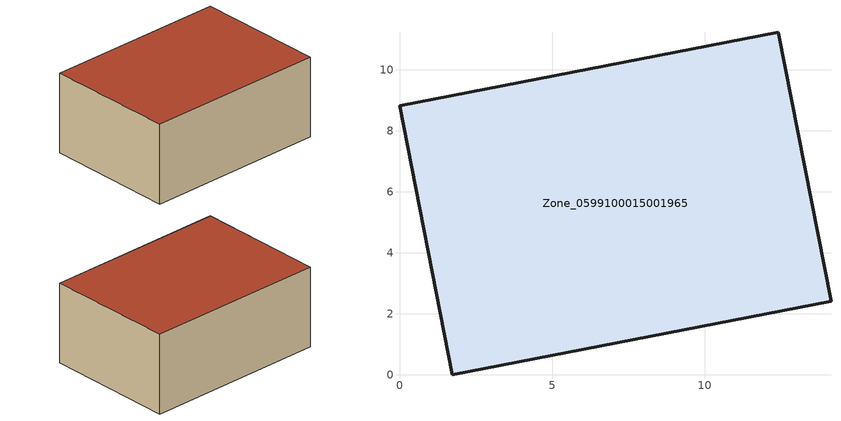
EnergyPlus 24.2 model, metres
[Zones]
Zone_0599100015001965
 floor ground (C_G): 1.73,0 0,8.82 12.41,11.23 14.14,2.42 z0.8
 wall outside (C_F): 1.73,0 14.14,2.42 12.41,11.23 0,8.82 1.73,0 z0.8:6.37
 roof outside (C_R): 0,8.82 1.73,0 14.14,2.42 12.41,11.23 z6.37
[BUILDING]
Pand.0599100015001965: North Axis=0; Terrain=City; Loads Convergence Tolerance Value=0.04; Temperature Convergence Tolerance Value=0.4; Solar Distribution=FullExterior; Maximum Number of Warmup Days=25; Minimum Number of Warmup Days=1
[Site:Location]
Rotterdam.The.Hague.AP_ZH_NLD Design_Conditions: Latitude=51.96; Longitude=4.45; Time Zone=1; Elevation=-4.5
[SITE:GROUNDTEMPERATURE:BUILDINGSURFACE]
18, 18, 18, 18, 18, 18, 18, 18, 18, 18, 18, 18
[MATERIAL] Thermal Absorptance=0.9; Solar Absorptance=0.7; Visible Absorptance=0.7
Name | Roughness | Thickness | Conductivity | Density | Specific Heat
G.D.1965 | MediumSmooth | 0.15 | 1 | 540 | 1210
F.D.1965 | Rough | 0.3 | 0.857143 | 1920 | 840
R.D.1965 | MediumRough | 0.2 | 0.08 | 1500 | 1000
[CONSTRUCTION]
C_G: G.D.1965
C_F: F.D.1965
C_R: R.D.1965
[ZONE]
Zone_0599100015001965: Type=1; Multiplier=1; Ceiling Height=Autocalculate; Volume=Autocalculate; Floor Area=autocalculate; Part of Total Floor Area=Yes
[ZONEINFILTRATION:DESIGNFLOWRATE]
Infil_Zone_0599100015001965: Zone or ZoneList or Space or SpaceList=Zone_0599100015001965; Schedule=AlwaysOn; Design Flow Rate Calculation Method=Flow/Area; Flow Rate per Floor Area=0.0042; Constant Term Coefficient=1; Temperature Term Coefficient=0; Velocity Term Coefficient=0; Velocity Squared Term Coefficient=0
[HVACTEMPLATE:ZONE:IDEALLOADSAIRSYSTEM]
Zone_0599100015001965: Maximum Heating Supply Air Temperature=50; Minimum Cooling Supply Air Temperature=13; Maximum Heating Supply Air Humidity Ratio=0.0156; Minimum Cooling Supply Air Humidity Ratio=0.0077; Heating Limit=NoLimit; Cooling Limit=NoLimit; Dehumidification Control Type=ConstantSensibleHeatRatio; Cooling Sensible Heat Ratio=0.7; Dehumidification Setpoint=60; Humidification Control Type=None; Humidification Setpoint=30; Outdoor Air Method=None; Outdoor Air Flow Rate per Person=0.00944; Outdoor Air Flow Rate per Zone Floor Area=0; Outdoor Air Flow Rate per Zone=0; Demand Controlled Ventilation Type=None; Outdoor Air Economizer Type=NoEconomizer; Heat Recovery Type=None; Sensible Heat Recovery Effectiveness=0.7; Latent Heat Recovery Effectiveness=0.65
[ZONECONTROL:THERMOSTAT]
ThermostatControl_Zone_0599100015001965: Zone or ZoneList=Zone_0599100015001965; Control Type Schedule=DualSetpointControlType; Control 1=Thermostat_Zone_0599100015001965; Temperature Difference Between Cutout And Setpoint=0
[THERMOSTATSETPOINT:DUALSETPOINT]
Thermostat_Zone_0599100015001965: Heating Setpoint Temperature Schedule=HeatingSetpoint_Zone_0599100015001965; Cooling Setpoint Temperature Schedule=CoolingSetpoint_Zone_0599100015001965
[SCHEDULE:COMPACT]
HeatingSetpoint_Zone_0599100015001965: Through: 12/31, For: AllDays, Until: 24:00, 21
CoolingSetpoint_Zone_0599100015001965: Through: 12/31, For: AllDays, Until: 24:00, 24
DualSetpointControlType: Through: 12/31, For: AllDays, Until: 24:00, 4
AlwaysOn: Through: 12/31, For: AllDays, Until: 24:00, 1
